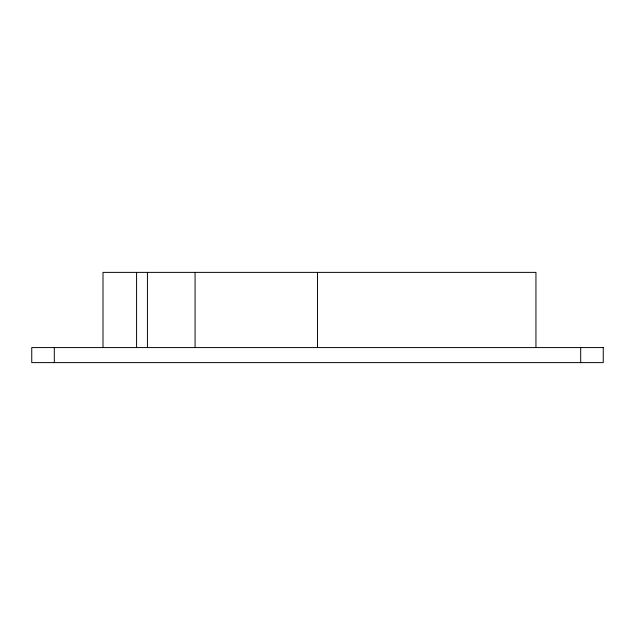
<?xml version="1.0" encoding="UTF-8"?>
<svg xmlns="http://www.w3.org/2000/svg" width="635" height="635" viewBox="0 0 635 635"><rect width="100%" height="100%" fill="white"/><g stroke="black" fill="none" stroke-linecap="round" stroke-linejoin="round"><path stroke-width="0.95" d="M147.431 347.575L147.431 272.383M580.692 347.575L580.692 362.617M535.948 347.575L535.948 272.383L103.005 272.383L103.005 347.575M317.5 272.383L317.5 347.575M195.072 272.383L195.072 347.575M136.581 272.383L136.581 347.575M54.308 347.575L54.308 362.617M603.25 347.575L31.75 347.575L31.75 362.617L603.25 362.617L603.25 347.575"/></g></svg>
